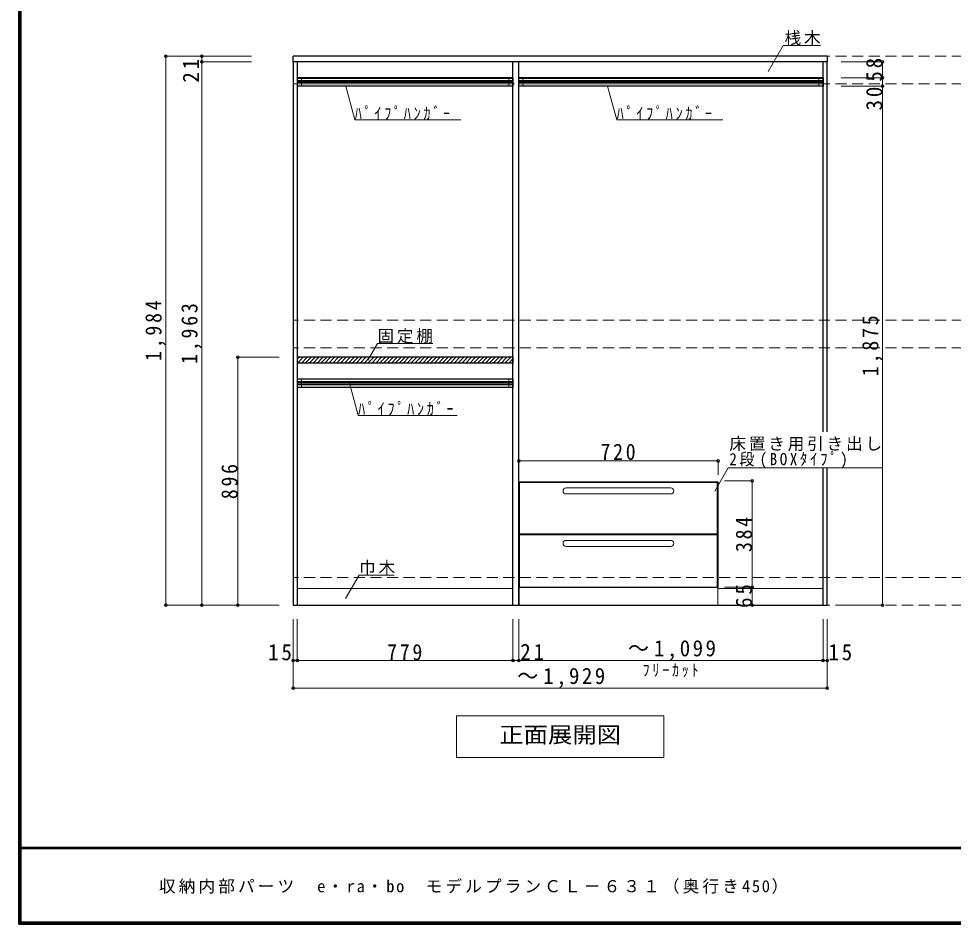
# Model space of a CAD drawing. Units: millimetres, scale not verified. Extents: x -3922 to 3878, y -2932 to 2722.
# Drawn here: x -3922 to -546, y -2864 to 408 of the extents above; entities that cross this region are included whole.
import ezdxf
from ezdxf.enums import TextEntityAlignment as Align

# ---------------------------------------------------------------- set-up
doc = ezdxf.new("R2010")
doc.units = ezdxf.units.MM
doc.header["$LTSCALE"] = 20
doc.header["$PDMODE"] = 32
doc.header["$PDSIZE"] = 10
doc.linetypes.add('DASHED2', pattern=[3, 2, -1])
for name, color, linetype, lineweight in [('0-2', 2, 'Continuous', 35), ('0-3_固定棚', 3, 'Continuous', 25), ('0-6_パイプハンガー', 7, 'Continuous', 18), ('0-7_桟木・巾木', 2, 'Continuous', 35), ('0-8', 3, 'Continuous', 25), ('0-A_文字', 7, 'Continuous', 18), ('0-B_寸法', 7, 'Continuous', 9), ('0-C_ハッチ', 4, 'Continuous', 9), ('F-1_枠', 6, 'Continuous', 40)]:
    doc.layers.add(name, color=color, linetype=linetype, lineweight=lineweight)
doc.layers.add('F-A_文字', color=7, linetype='Continuous')
doc.styles.add('ＭＳ ゴシック', font='')
doc.styles.get('ＭＳ ゴシック').set_extended_font_data('MS Gothic')

msp = doc.modelspace()

# ---------------------------------------------------------------- linework, layer by layer
at = {"layer": '0-2', "color": 3, "lineweight": 25}
for p, q in [((-2930.67, 251.73), (-2930.67, 272.73)), ((-1001.67, 272.73), (-2930.67, 272.73)), ((-1001.67, 272.73), (-1001.67, 251.73)), ((-1001.67, 251.73), (-2930.67, 251.73)), ((-2930.67, 251.73), (-2930.67, -1711.27)), ((-2915.67, 251.73), (-2915.67, -1711.27)), ((-2136.67, -1711.27), (-2136.67, 251.73)), ((-2115.67, -1711.27), (-2115.67, 251.73)), ((-1016.67, -1084.4), (-1016.67, 251.73)), ((-1001.67, -1084.4), (-1001.67, 251.73)), ((-1016.67, -1711.27), (-1016.67, -1215.04)), ((-1001.67, -1711.27), (-1001.67, -1215.04)), ((-2930.67, -1711.27), (-1001.67, -1711.27))]:
    msp.add_line(p, q, dxfattribs=at)
at = {"layer": '0-3_固定棚'}
for p, q in [((-2915.67, -815.27), (-2915.67, -836.27)), ((-2136.67, -815.27), (-2915.67, -815.27)), ((-2136.67, -836.27), (-2915.67, -836.27)), ((-2136.67, -815.27), (-2136.67, -836.27))]:
    msp.add_line(p, q, dxfattribs=at)
at = {"layer": '0-6_パイプハンガー', "color": 3, "lineweight": 25}
for p, q in [((-2915.67, 193.73), (-2915.67, 163.73)), ((-2136.67, 193.73), (-2915.67, 193.73)), ((-2136.67, 193.73), (-2136.67, 163.73)), ((-1016.67, 193.73), (-2115.67, 193.73)), ((-2115.67, 163.73), (-2115.67, 193.73)), ((-1016.67, 193.73), (-1016.67, 163.73)), ((-2136.67, 163.73), (-2915.67, 163.73)), ((-1016.67, 163.73), (-2115.67, 163.73)), ((-2915.67, -894.27), (-2915.67, -924.27)), ((-2136.67, -894.27), (-2915.67, -894.27)), ((-2136.67, -894.27), (-2136.67, -924.27)), ((-2136.67, -924.27), (-2915.67, -924.27))]:
    msp.add_line(p, q, dxfattribs=at)
at = {"layer": '0-6_パイプハンガー', "color": 4, "lineweight": 9}
for p, q in [((-2915.67, 184.73), (-2136.67, 184.73)), ((-2915.67, 180.73), (-2136.67, 180.73)), ((-2915.67, 176.73), (-2136.67, 176.73)), ((-2915.67, 172.73), (-2136.67, 172.73)), ((-1016.67, 184.73), (-2115.67, 184.73)), ((-2115.67, 180.73), (-1016.67, 180.73)), ((-2115.67, 176.73), (-1016.67, 176.73)), ((-2115.67, 172.73), (-1016.67, 172.73)), ((-2915.67, -903.27), (-2136.67, -903.27)), ((-2915.67, -907.27), (-2136.67, -907.27)), ((-2915.67, -911.27), (-2136.67, -911.27)), ((-2915.67, -915.27), (-2136.67, -915.27))]:
    msp.add_line(p, q, dxfattribs=at)
at = {"layer": '0-6_パイプハンガー'}
for p, q in [((-2900.67, 193.73), (-2900.67, 163.73)), ((-2151.67, 193.73), (-2151.67, 163.73)), ((-2100.67, 163.73), (-2100.67, 193.73)), ((-1031.67, 193.73), (-1031.67, 163.73)), ((-2900.67, -894.27), (-2900.67, -924.27)), ((-2151.67, -894.27), (-2151.67, -924.27))]:
    msp.add_line(p, q, dxfattribs=at)
at = {"layer": '0-7_桟木・巾木', "color": 7, "lineweight": 18}
for p, q in [((-2136.67, 191.73), (-2915.67, 191.73)), ((-1016.67, 191.73), (-2115.67, 191.73)), ((-2915.67, -1651.27), (-2136.67, -1651.27)), ((-1396.67, -1651.27), (-1016.67, -1651.27))]:
    msp.add_line(p, q, dxfattribs=at)
at = {"layer": '0-8'}
for p, q in [((-2115.67, -1265.27), (-1395.67, -1265.27)), ((-2113.67, -1267.27), (-1397.67, -1267.27)), ((-1397.67, -1454.27), (-1397.67, -1267.27)), ((-1397.67, -1457.27), (-2113.67, -1457.27)), ((-2113.67, -1646.27), (-2113.67, -1457.27)), ((-1397.67, -1646.27), (-1397.67, -1457.27)), ((-2115.67, -1646.27), (-1395.67, -1646.27)), ((-2114.67, -1711.27), (-1396.67, -1711.27))]:
    msp.add_line(p, q, dxfattribs=at)
at = {"layer": '0-8', "color": 7, "lineweight": 18}
for p, q in [((-2115.67, -1646.27), (-2115.67, -1265.27)), ((-1395.67, -1646.27), (-1395.67, -1265.27)), ((-1944.67, -1287.27), (-1566.67, -1287.27)), ((-1944.67, -1309.27), (-1566.67, -1309.27)), ((-1944.67, -1477.27), (-1566.67, -1477.27)), ((-1944.67, -1499.27), (-1566.67, -1499.27)), ((-2114.67, -1646.27), (-2114.67, -1711.27)), ((-1396.67, -1646.27), (-1396.67, -1711.27))]:
    msp.add_line(p, q, dxfattribs=at)
at = {"layer": '0-8'}
msp.add_lwpolyline([(-1397.67, -1454.27), (-2113.67, -1454.27), (-2113.67, -1267.27)], dxfattribs=at)
at = {"layer": '0-8', "color": 7, "lineweight": 18}
for centre, start, end in [((-1944.67, -1298.27), 90, 270), ((-1566.67, -1298.27), 270, 90), ((-1944.67, -1488.27), 90, 270), ((-1566.67, -1488.27), 270, 90)]:
    msp.add_arc(centre, 11, start, end, dxfattribs=at)
at = {"layer": '0-A_文字'}
for p, q in [((-1215.08, 216.5), (-1160.25, 311.47)), ((-1025.67, 311.47), (-1160.25, 311.47)), ((-2708.21, 41.79), (-2740.89, 163.73)), ((-1762.08, 41.79), (-1794.76, 163.73)), ((-2708.21, 41.79), (-2325.03, 41.79)), ((-1762.08, 41.79), (-1378.9, 41.79)), ((-2661.18, -826.33), (-2626.17, -765.68)), ((-2426.17, -765.68), (-2626.17, -765.68)), ((-2696.14, -1025.9), (-2728.81, -903.95)), ((-2696.14, -1025.9), (-2338.2, -1025.9)), ((-1407.55, -1299.49), (-1358.8, -1215.04)), ((-1358.8, -1215.04), (-804.43, -1215.04)), ((-2741.18, -1686.83), (-2692.43, -1602.39)), ((-2692.43, -1602.39), (-2566.4, -1602.39)), ((-1591.17, -2111.27), (-1591.17, -2261.27)), ((-2341.17, -2261.27), (-1591.17, -2261.27))]:
    msp.add_line(p, q, dxfattribs=at)
msp.add_lwpolyline([(-1591.17, -2111.27), (-2341.17, -2111.27), (-2341.17, -2261.27)], dxfattribs=at)
at = {"layer": '0-B_寸法', "color": 4}
for p, q in [((-3390.67, 272.73), (-3390.67, -1711.27)), ((-3390.67, 272.73), (-3260.67, 272.73)), ((-3260.67, 272.73), (-3260.67, 251.73)), ((-3260.67, 272.73), (-3080.67, 272.73)), ((-3260.67, 251.73), (-3080.67, 251.73)), ((-3260.67, 251.73), (-3260.67, -1711.27)), ((-801.67, 251.73), (-951.67, 251.73)), ((-801.67, 251.73), (-801.67, 193.73)), ((-801.67, 193.73), (-951.67, 193.73)), ((-801.67, 193.73), (-801.67, 163.73)), ((-801.67, 163.73), (-951.67, 163.73)), ((-801.67, 163.73), (-801.67, -1711.27)), ((-3130.67, -815.27), (-2980.67, -815.27)), ((-3130.67, -1711.27), (-3130.67, -815.27)), ((-2115.67, -1190.27), (-2115.67, -1240.27)), ((-1395.67, -1190.27), (-2115.67, -1190.27)), ((-1395.67, -1190.27), (-1395.67, -1240.27)), ((-1272.67, -1262.27), (-1372.67, -1262.27)), ((-1272.67, -1262.27), (-1272.67, -1646.27)), ((-1272.67, -1646.27), (-1372.67, -1646.27)), ((-1272.67, -1646.27), (-1272.67, -1711.27)), ((-3390.67, -1711.27), (-3260.67, -1711.27)), ((-3260.67, -1711.27), (-2980.67, -1711.27)), ((-1272.67, -1711.27), (-1372.67, -1711.27)), ((-801.67, -1711.27), (-951.67, -1711.27)), ((-2930.67, -1911.27), (-2930.67, -1761.27)), ((-2915.67, -1911.27), (-2915.67, -1761.27)), ((-2136.67, -1911.27), (-2136.67, -1761.27)), ((-2115.67, -1911.27), (-2115.67, -1761.27)), ((-1016.67, -1911.27), (-1016.67, -1761.27)), ((-1001.67, -1911.27), (-1001.67, -1761.27)), ((-2915.67, -1911.27), (-2930.67, -1911.27)), ((-2930.67, -2011.27), (-2930.67, -1911.27)), ((-2136.67, -1911.27), (-2915.67, -1911.27)), ((-2115.67, -1911.27), (-2136.67, -1911.27)), ((-1016.67, -1911.27), (-2115.67, -1911.27)), ((-1001.67, -1911.27), (-1016.67, -1911.27)), ((-1001.67, -2011.27), (-1001.67, -1911.27)), ((-2930.67, -2011.27), (-1001.67, -2011.27))]:
    msp.add_line(p, q, dxfattribs=at)
at = {"layer": '0-B_寸法', "color": 4, "linetype": 'DASHED2'}
for p, q in [((3088.33, 272.73), (-2930.67, 272.73)), ((3088.33, 172.73), (-2930.67, 172.73)), ((3088.33, -681.27), (-2930.67, -681.27)), ((3088.33, -781.27), (-2930.67, -781.27)), ((3088.33, -1611.27), (-2930.67, -1611.27)), ((3088.33, -1711.27), (-2930.67, -1711.27))]:
    msp.add_line(p, q, dxfattribs=at)
at = {"layer": '0-B_寸法'}
for p in [(-3390.67, 272.73), (-3260.67, 272.73), (-3260.67, 251.73), (-801.67, 251.73), (-801.67, 193.73), (-801.67, 163.73), (-3130.67, -815.27), (-2115.67, -1190.27), (-1395.67, -1190.27), (-1272.67, -1262.27), (-1272.67, -1646.27), (-3390.67, -1711.27), (-3260.67, -1711.27), (-3130.67, -1711.27), (-1272.67, -1711.27), (-801.67, -1711.27), (-2930.67, -1911.27), (-2915.67, -1911.27), (-2136.67, -1911.27), (-2115.67, -1911.27), (-1016.67, -1911.27), (-1001.67, -1911.27), (-2930.67, -2011.27), (-1001.67, -2011.27)]:
    msp.add_point(p, dxfattribs=at)
at = {"layer": '0-C_ハッチ'}
for p, q in [((-2915.67, -822.63), (-2908.3, -815.27)), ((-2915.16, -836.27), (-2894.16, -815.27)), ((-2901.02, -836.27), (-2880.02, -815.27)), ((-2886.88, -836.27), (-2865.88, -815.27)), ((-2872.73, -836.27), (-2851.73, -815.27)), ((-2858.59, -836.27), (-2837.59, -815.27)), ((-2844.45, -836.27), (-2823.45, -815.27)), ((-2830.31, -836.27), (-2809.31, -815.27)), ((-2816.17, -836.27), (-2795.17, -815.27)), ((-2802.02, -836.27), (-2781.02, -815.27)), ((-2787.88, -836.27), (-2766.88, -815.27)), ((-2773.74, -836.27), (-2752.74, -815.27)), ((-2759.6, -836.27), (-2738.6, -815.27)), ((-2745.46, -836.27), (-2724.46, -815.27)), ((-2731.31, -836.27), (-2710.31, -815.27)), ((-2717.17, -836.27), (-2696.17, -815.27)), ((-2703.03, -836.27), (-2682.03, -815.27)), ((-2688.89, -836.27), (-2667.89, -815.27)), ((-2674.75, -836.27), (-2653.75, -815.27)), ((-2660.6, -836.27), (-2639.6, -815.27)), ((-2646.46, -836.27), (-2625.46, -815.27)), ((-2632.32, -836.27), (-2611.32, -815.27)), ((-2618.18, -836.27), (-2597.18, -815.27)), ((-2604.03, -836.27), (-2583.03, -815.27)), ((-2589.89, -836.27), (-2568.89, -815.27)), ((-2575.75, -836.27), (-2554.75, -815.27)), ((-2561.61, -836.27), (-2540.61, -815.27)), ((-2547.47, -836.27), (-2526.47, -815.27)), ((-2533.32, -836.27), (-2512.32, -815.27)), ((-2519.18, -836.27), (-2498.18, -815.27)), ((-2505.04, -836.27), (-2484.04, -815.27)), ((-2490.9, -836.27), (-2469.9, -815.27)), ((-2476.76, -836.27), (-2455.76, -815.27)), ((-2462.61, -836.27), (-2441.61, -815.27)), ((-2448.47, -836.27), (-2427.47, -815.27)), ((-2434.33, -836.27), (-2413.33, -815.27)), ((-2420.19, -836.27), (-2399.19, -815.27)), ((-2406.04, -836.27), (-2385.04, -815.27)), ((-2391.9, -836.27), (-2370.9, -815.27)), ((-2377.76, -836.27), (-2356.76, -815.27)), ((-2363.62, -836.27), (-2342.62, -815.27)), ((-2349.48, -836.27), (-2328.48, -815.27)), ((-2335.33, -836.27), (-2314.33, -815.27)), ((-2321.19, -836.27), (-2300.19, -815.27)), ((-2307.05, -836.27), (-2286.05, -815.27)), ((-2292.91, -836.27), (-2271.91, -815.27)), ((-2278.77, -836.27), (-2257.77, -815.27)), ((-2264.62, -836.27), (-2243.62, -815.27)), ((-2250.48, -836.27), (-2229.48, -815.27)), ((-2236.34, -836.27), (-2215.34, -815.27)), ((-2222.2, -836.27), (-2201.2, -815.27)), ((-2208.05, -836.27), (-2187.05, -815.27)), ((-2193.91, -836.27), (-2172.91, -815.27)), ((-2179.77, -836.27), (-2158.77, -815.27)), ((-2165.63, -836.27), (-2144.63, -815.27)), ((-2151.49, -836.27), (-2136.67, -821.45)), ((-2137.34, -836.27), (-2136.67, -835.59))]:
    msp.add_line(p, q, dxfattribs=at)
at = {"layer": 'F-1_枠'}
for p, q in [((-3922.03, 2722.29), (-3922.03, -2864.37)), ((-3918.7, 2722.29), (-3918.7, -2864.37)), ((-3915.36, 2722.29), (-3915.36, -2864.37)), ((3877.97, -2587.71), (-3922.03, -2587.71)), ((3877.97, -2591.04), (-3922.03, -2591.04)), ((3877.97, -2857.71), (-3922.03, -2857.71)), ((3877.97, -2861.04), (-3922.03, -2861.04)), ((3877.97, -2864.37), (-3922.03, -2864.37))]:
    msp.add_line(p, q, dxfattribs=at)

# ---------------------------------------------------------------- texts
at = {"layer": '0-A_文字', "style": 'ＭＳ ゴシック', "width": 1.1}
msp.add_text('正面展開図', height=58.65, dxfattribs=at).set_placement((-2186.17, -2226.27), align=Align.BOTTOM_LEFT)
at = {"layer": '0-A_文字', "char_height": 43.99, "attachment_point": 7, "style": 'ＭＳ ゴシック'}
for s, insert in [('\\T1.17;桟木', (-1155.67, 311.47)), ('\\T1.39;\\W0.85;ﾊﾟｲﾌﾟﾊﾝｶﾞｰ', (-2708.21, 41.79)), ('\\T1.39;\\W0.85;ﾊﾟｲﾌﾟﾊﾝｶﾞｰ', (-1762.08, 41.79)), ('\\T1.17;固定棚', (-2626.17, -765.68)), ('\\T1.39;\\W0.85;ﾊﾟｲﾌﾟﾊﾝｶﾞｰ', (-2696.14, -1025.9)), ('\\T1.17;床置き用引き出し', (-1354.93, -1154.84)), ('\\T1.35;\\W0.9;2段(BOXﾀｲﾌﾟ)', (-1354.93, -1217.13)), ('\\T1.17;巾木', (-2692.43, -1602.39)), ('\\T1.39;\\W0.85;ﾌﾘｰｶｯﾄ', (-1668.67, -1971.27))]:
    msp.add_mtext(s, dxfattribs=dict(at, insert=insert))
at = {"layer": '0-B_寸法', "char_height": 58.65, "attachment_point": 7, "rotation": 90, "style": 'ＭＳ ゴシック'}
for s, insert in [('\\T1.27;\\W0.95;21', (-3271.05, 176.73)), ('\\T1.27;\\W0.95;58', (-801.86, 180.23)), ('\\T1.27;\\W0.95;30', (-801.86, 76.14)), ('\\T1.28;\\W0.9;1,984', (-3391.05, -829.27)), ('\\T1.28;\\W0.9;1,963', (-3261.05, -839.77)), ('\\T1.28;\\W0.9;1,875', (-801.86, -883.77)), ('\\T1.27;\\W0.9;896', (-3130.67, -1328.27)), ('\\T1.27;\\W0.9;384', (-1272.86, -1519.27)), ('\\T1.27;\\W0.95;65', (-1272.86, -1721.27))]:
    msp.add_mtext(s, dxfattribs=dict(at, insert=insert))
at = {"layer": '0-B_寸法', "char_height": 58.65, "attachment_point": 7, "style": 'ＭＳ ゴシック'}
for s, insert in [('\\T1.27;\\W0.9;720', (-1820.67, -1187.2)), ('\\T1.27;\\W0.95;15', (-3021.24, -1911.27)), ('\\T1.27;\\W0.9;779', (-2591.17, -1911.27)), ('\\T1.27;\\W0.95;21', (-2110.44, -1909.34)), ('\\T1.23;\\W0.95;～1,099', (-1721.17, -1911.27)), ('\\T1.27;\\W0.95;15', (-997.5, -1911.27)), ('\\T1.23;\\W0.95;～1,929', (-2121.17, -2011.27))]:
    msp.add_mtext(s, dxfattribs=dict(at, insert=insert))
at = {"layer": 'F-A_文字', "insert": (-3415.36, -2754.37), "char_height": 43.99, "attachment_point": 7, "style": 'ＭＳ ゴシック'}
msp.add_mtext('\\T1.19;収納内部パーツ\u3000e・ra・bo\u3000モデルプランＣＬ－６３１（奥行き450）', dxfattribs=at)

doc.saveas('drawing.dxf')
